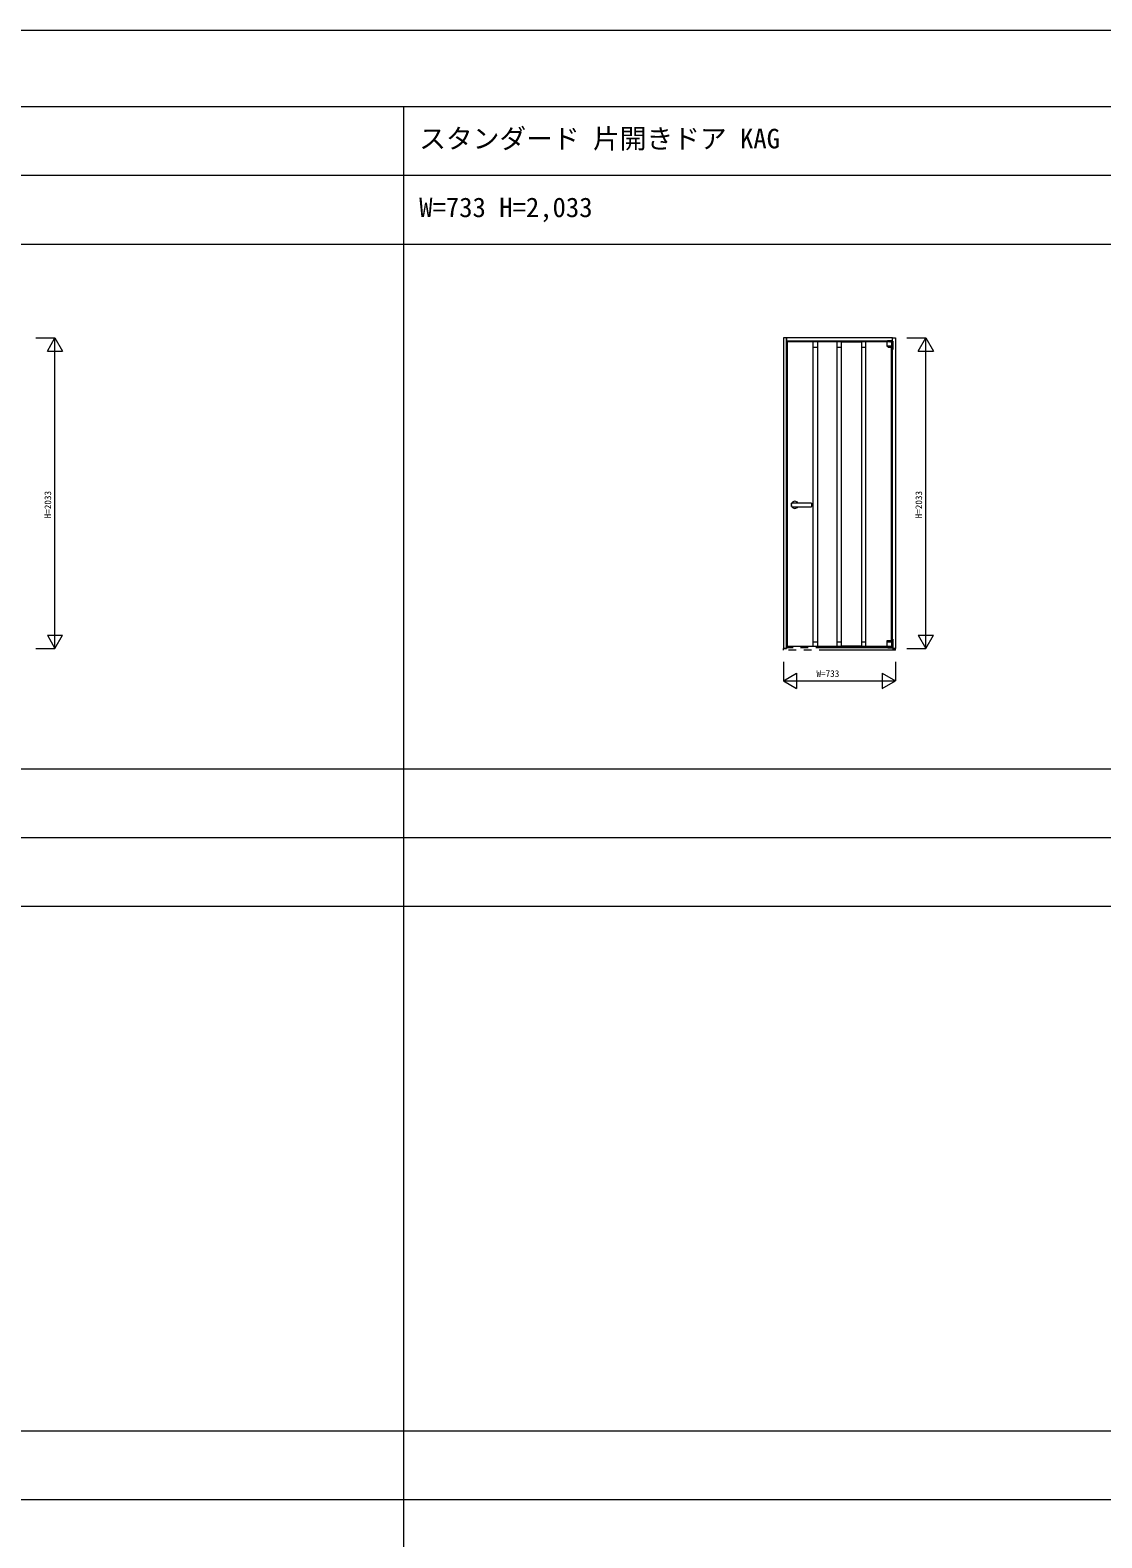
# Model space of a CAD drawing. Units: millimetres, scale not verified. Extents: x -14341 to 14341, y -10000 to 10000.
# Drawn here: x 314 to 7328, y 130 to 10000 of the extents above; entities that cross this region are included whole.
import ezdxf
from ezdxf.enums import TextEntityAlignment as Align

# ---------------------------------------------------------------- set-up
doc = ezdxf.new("R2010")
doc.units = ezdxf.units.MM
doc.header["$LTSCALE"] = 50
doc.linetypes.add('USER2', pattern=[15, 10, -1, 1, -1, 1, -1])
doc.layers.add('0-0_0', color=7, linetype='Continuous')
for name, color, linetype, lineweight in [('0-1_YKK_F1', 7, 'Continuous', 18), ('0-2_YKK_A1', 4, 'Continuous', 18), ('0-3_YKK_N1', 2, 'Continuous', 18)]:
    doc.layers.add(name, color=color, linetype=linetype, lineweight=lineweight)
doc.styles.add('ＭＳ ゴシック', font='')
doc.styles.get('ＭＳ ゴシック').set_extended_font_data('MS Gothic')

msp = doc.modelspace()

# ---------------------------------------------------------------- linework, layer by layer
at = {"layer": '0-1_YKK_F1'}
for p, q in [((-14340.01, 10000), (14341.01, 10000)), ((-14340.01, 9500), (14159.99, 9500)), ((2759.99, -10000), (2759.99, 9500)), ((-14340.01, 9050), (14159.99, 9050)), ((-14340.01, 8600), (14159.99, 8600)), ((-14340.01, 5165), (14159.99, 5165)), ((-14340.01, 4715), (14159.99, 4715)), ((-14340.01, 4265), (14159.99, 4265)), ((-14340.01, 830), (14159.99, 830)), ((-14340.01, 380), (14159.99, 380))]:
    msp.add_line(p, q, dxfattribs=at)
at = {"layer": '0-2_YKK_A1'}
for p, q in [((5438.49, 5966.5), (5438.49, 7960.5)), ((5438.49, 7924.5), (5466.16, 7924.5)), ((5596.16, 7924.5), (5623.82, 7924.5)), ((5753.82, 7924.5), (5781.49, 7924.5)), ((5781.49, 7960.5), (5781.49, 5966.5)), ((5921.5, 7957.9), (5921.5, 7958.8)), ((5922.4, 7958.8), (5921.5, 7958.8)), ((5921.5, 7958.8), (5921.5, 7933.3)), ((5921.5, 7933.3), (5952.5, 7933.3)), ((5921.5, 7932.3), (5921.5, 7931.3)), ((5921.5, 7932.3), (5922.4, 7932.3)), ((5929.23, 7925), (5921.9, 7930.5)), ((5922.1, 7932.3), (5922.1, 7933.3)), ((5949.67, 7932.3), (5922.4, 7932.3)), ((5923.29, 7960.5), (5923.29, 7958.8)), ((5925.59, 7966), (5925.59, 7969)), ((5925.59, 7969), (5951.59, 7969)), ((5925.59, 7966), (5951.59, 7966)), ((5925.59, 7964.22), (5925.59, 7966)), ((5925.59, 7965), (5935.09, 7965)), ((5935.09, 7966), (5935.09, 7958.8)), ((5942.09, 7962), (5935.09, 7962)), ((5942.09, 7958.8), (5942.09, 7966)), ((5942.09, 7965), (5951.59, 7965)), ((5951.59, 7962), (5942.09, 7962)), ((5951.89, 7959.1), (5942.09, 7959.1)), ((5947.81, 7924.8), (5951.5, 7924.8)), ((5952.15, 7958.8), (5949.67, 7958.8)), ((5952.15, 7932.3), (5949.67, 7932.3)), ((5950.29, 7924.8), (5950.5, 7924.8)), ((5951.49, 5996.08), (5951.49, 7924.88)), ((5951.59, 7966), (5951.59, 7969)), ((5951.59, 7966), (5951.59, 7964.22)), ((5954.49, 7965), (5951.59, 7965)), ((5951.59, 7964.22), (5951.59, 7962)), ((5951.59, 7962), (5954.49, 7962)), ((5951.89, 7958.8), (5951.89, 7959.1)), ((5951.9, 7932.3), (5951.9, 7933.3)), ((5951.9, 7932.3), (5951.9, 7933.3)), ((5952.15, 7932.3), (5952.5, 7932.3)), ((5952.5, 7933.3), (5952.5, 7958.8)), ((5952.5, 7925.8), (5952.5, 7932.3)), ((5956.49, 7964.58), (5956.49, 7965.5)), ((5956.49, 7954), (5956.49, 7960)), ((5956.49, 7960), (5959.49, 7960)), ((5956.49, 6014), (5956.49, 7960)), ((5956.49, 7946), (5956.49, 7952)), ((5956.49, 7946), (5956.49, 7916)), ((5959.49, 7965), (5959.49, 7961)), ((5959.49, 7961), (5959.49, 7960)), ((5959.49, 7954), (5959.49, 7960)), ((5959.49, 7952), (5959.49, 7946)), ((5959.49, 7916), (5959.49, 7946)), ((5959.49, 7916), (5959.49, 7910)), ((5297.49, 6897.75), (5297.49, 6903.5)), ((5297.49, 6887.25), (5297.49, 6897.75)), ((5297.49, 6881.5), (5297.49, 6887.25)), ((5426.49, 6904.5), (5298.49, 6904.5)), ((5298.49, 6880.5), (5426.49, 6880.5)), ((5427.49, 6903.5), (5427.49, 6897.75)), ((5466.16, 5993.5), (5438.49, 5993.5)), ((5623.82, 5993.5), (5596.16, 5993.5)), ((5781.49, 5993.5), (5753.82, 5993.5)), ((5891.89, 5965.9), (5891.89, 5966.5)), ((5897.89, 5965.9), (5891.89, 5965.9)), ((5923.29, 5965.9), (5897.89, 5965.9)), ((5921.49, 6001.2), (5921.49, 5993.7)), ((5951.59, 5993.7), (5921.49, 5993.7)), ((5951.59, 5992.7), (5921.49, 5992.7)), ((5924.32, 5966.2), (5921.84, 5966.2)), ((5922.09, 5993.7), (5922.09, 5992.7)), ((5926.18, 6002.2), (5922.49, 6002.2)), ((5930.09, 5966.2), (5924.32, 5966.2)), ((5930.77, 6002.2), (5926.18, 6002.2)), ((5927.09, 5962), (5927.09, 5959)), ((5927.09, 5959), (5959.49, 5959)), ((5935.49, 6002.2), (5930.77, 6002.2)), ((5934.59, 5962.3), (5934.59, 5962)), ((5944.12, 6002.2), (5935.49, 6002.2)), ((5941.59, 5962), (5941.59, 5962.3)), ((5943.63, 6002.2), (5943.52, 6002.2)), ((5944.49, 5962.3), (5944.49, 5964.3)), ((5952.15, 5995.5), (5944.77, 6001.95)), ((5945.16, 5966.2), (5951.59, 5966.2)), ((5947.29, 5964.3), (5947.29, 5966.2)), ((5950.69, 5965.9), (5947.29, 5965.9)), ((5950.69, 5965.9), (5950.89, 5965.9)), ((5952.49, 5993.7), (5951.59, 5993.7)), ((5951.59, 5966.2), (5952.49, 5966.2)), ((5951.89, 5992.7), (5951.89, 5993.7)), ((5951.89, 5993.7), (5951.89, 5992.7)), ((5952.09, 5962), (5954.49, 5962)), ((5952.49, 5993.7), (5952.49, 5994.75)), ((5952.49, 5959), (5954.89, 5959)), ((5956.49, 6014), (5956.49, 5964)), ((5956.49, 6014), (5959.49, 6014)), ((5956.49, 5952.5), (5956.49, 5956.4)), ((5959.49, 6014), (5959.49, 5952.5)), ((5959.49, 5972), (5959.49, 5970)), ((5959.49, 5970), (5959.49, 5964))]:
    msp.add_line(p, q, dxfattribs=at)
at = {"layer": '0-2_YKK_A1', "linetype": 'USER2'}
for p, q in [((5243.49, 5940.5), (5243.49, 5952.5)), ((5263.49, 5952.5), (5243.49, 5952.5)), ((5976.49, 5940.5), (5243.49, 5940.5)), ((5956.49, 5956), (5263.49, 5956)), ((5263.49, 5956), (5263.49, 5952.5)), ((5956.49, 5956), (5956.49, 5952.5)), ((5956.49, 5952.5), (5976.49, 5952.5)), ((5976.49, 5940.5), (5976.49, 5952.5))]:
    msp.add_line(p, q, dxfattribs=at)
at = {"layer": '0-2_YKK_A1'}
for points in [[(5243.49, 5952.5), (5263.49, 5952.5), (5263.49, 7985.5), (5243.49, 7985.5)], [(5466.16, 5967.5), (5596.16, 5967.5), (5596.16, 7959.5), (5466.16, 7959.5)], [(5753.82, 5967.5), (5623.82, 5967.5), (5623.82, 7959.5), (5753.82, 7959.5)]]:
    msp.add_lwpolyline(points, close=True, dxfattribs=at)
for points in [[(5951.59, 7965.5), (5956.49, 7965.5), (5956.49, 7985.5), (5263.49, 7985.5), (5263.49, 7965.5), (5925.59, 7965.5)], [(5923.29, 7960.5), (5268.49, 7960.5), (5268.49, 5966.5), (5921.49, 5966.5)], [(5949.67, 7958.8), (5928.83, 7958.8), (5922.4, 7958.8)], [(5935.09, 7959.1), (5923.29, 7959.1), (5923.29, 7958.8)], [(5935.09, 7962), (5925.59, 7962), (5925.59, 7964.22)], [(5929.83, 7924.8), (5938.5, 7924.8), (5943.22, 7924.8), (5947.81, 7924.8)], [(5939.39, 7958.8), (5942.27, 7958.8), (5944.63, 7958.8)], [(5952.5, 7957.9), (5952.5, 7958.8), (5952.15, 7958.8)], [(5956.49, 7985.5), (5976.49, 7985.5), (5976.49, 5952.5), (5956.49, 5952.5)], [(5959.49, 7965), (5956.49, 7965), (5956.49, 7964.58)], [(5959.49, 7954), (5959.49, 7952), (5956.49, 7952), (5956.49, 7954)], [(5959.49, 7910), (5956.49, 7910), (5956.49, 7916)], [(5959.49, 7965), (5959.49, 7945.4), (5959.49, 7910)], [(5427.49, 6897.75), (5427.49, 6887.25), (5427.49, 6881.5)], [(5921.49, 5992.7), (5921.49, 5966.2), (5921.84, 5966.2)], [(5929.69, 5965.9), (5923.29, 5965.9), (5923.29, 5966.2)], [(5927.09, 5962), (5949.09, 5962), (5952.09, 5962)], [(5927.09, 5959), (5927.09, 5956.4), (5959.49, 5956.4)], [(5929.69, 5966.2), (5929.69, 5964.3), (5947.29, 5964.3)], [(5945.16, 5966.2), (5935.49, 5966.2), (5930.09, 5966.2)], [(5932.49, 5964.3), (5932.49, 5962.3), (5944.49, 5962.3)], [(5951.89, 5966.2), (5951.89, 5965.9), (5950.89, 5965.9)], [(5952.49, 5966.2), (5952.49, 5992.7), (5951.59, 5992.7)]]:
    msp.add_lwpolyline(points, dxfattribs=at)
for centre, radius, start, end in [((5922.5, 7931.3), 1, 180, 233.1301), ((5929.83, 7925.8), 1, 233.1301, 270), ((5951.5, 7925.8), 1, 270, 0), ((5954.49, 7960), 5, 0, 90), ((5954.49, 7960), 2, 0, 90), ((5318.49, 6892.5), 23.5, 30.70636, 149.36289), ((5318.49, 6892.5), 23.5, 153.33134, 206.66866), ((5298.49, 6903.5), 1, 90, 180), ((5298.49, 6881.5), 1, 180, 270), ((5318.49, 6892.5), 23.5, 210.63711, 329.29364), ((5426.49, 6903.5), 1, 0, 90), ((5426.49, 6881.5), 1, 270, 0), ((5922.49, 6001.2), 1, 90, 180), ((5944.12, 6001.2), 1, 48.81407, 90), ((5951.49, 5994.75), 1, 0, 48.81407), ((5954.49, 5964), 2, 270, 0), ((5954.49, 5964), 5, 270, 0)]:
    msp.add_arc(centre, radius, start, end, dxfattribs=at)
at = {"layer": '0-3_YKK_N1'}
for p, q in [((351.49, 7985.5), (476.49, 7985.5)), ((426.49, 7898.9), (476.49, 7985.5)), ((426.49, 7898.9), (526.49, 7898.9)), ((476.49, 5952.5), (476.49, 7985.5)), ((476.49, 7985.5), (526.49, 7898.9)), ((6051.49, 7985.5), (6176.49, 7985.5)), ((6126.49, 7898.9), (6176.49, 7985.5)), ((6126.49, 7898.9), (6226.49, 7898.9)), ((6176.49, 5952.5), (6176.49, 7985.5)), ((6176.49, 7985.5), (6226.49, 7898.9)), ((426.49, 6039.1), (476.49, 5952.5)), ((426.49, 6039.1), (526.49, 6039.1)), ((476.49, 5952.5), (526.49, 6039.1)), ((6126.49, 6039.1), (6176.49, 5952.5)), ((6126.49, 6039.1), (6226.49, 6039.1)), ((6176.49, 5952.5), (6226.49, 6039.1)), ((351.49, 5952.5), (476.49, 5952.5)), ((6051.49, 5952.5), (6176.49, 5952.5)), ((5243.49, 5865.5), (5243.49, 5740.5)), ((5976.49, 5865.5), (5976.49, 5740.5)), ((5243.49, 5740.5), (5330.09, 5790.5)), ((5243.49, 5740.5), (5976.49, 5740.5)), ((5243.49, 5740.5), (5330.09, 5690.5)), ((5330.09, 5790.5), (5330.09, 5690.5)), ((5889.89, 5790.5), (5889.89, 5690.5)), ((5889.89, 5790.5), (5976.49, 5740.5)), ((5889.89, 5690.5), (5976.49, 5740.5))]:
    msp.add_line(p, q, dxfattribs=at)

# ---------------------------------------------------------------- texts
at = {"layer": '0-0_0', "style": 'ＭＳ ゴシック'}
for s, p in [('スタンダード 片開きドア KAG', (2859.99, 9187.5)), ('W=733 H=2,033', (2859.99, 8737.5))]:
    msp.add_text(s, height=128.3, dxfattribs=at).set_placement(p, align=Align.BOTTOM_LEFT)
at = {"layer": '0-3_YKK_N1', "color": 7, "style": 'ＭＳ ゴシック'}
for p in [(464.49, 6804), (6164.49, 6804)]:
    msp.add_text('H=2033', height=43.99, rotation=90, dxfattribs=at).set_placement(p, align=Align.BOTTOM_LEFT)
msp.add_text('W=733', height=43.99, dxfattribs=at).set_placement((5459.99, 5752.5), align=Align.BOTTOM_LEFT)

doc.saveas('drawing.dxf')
